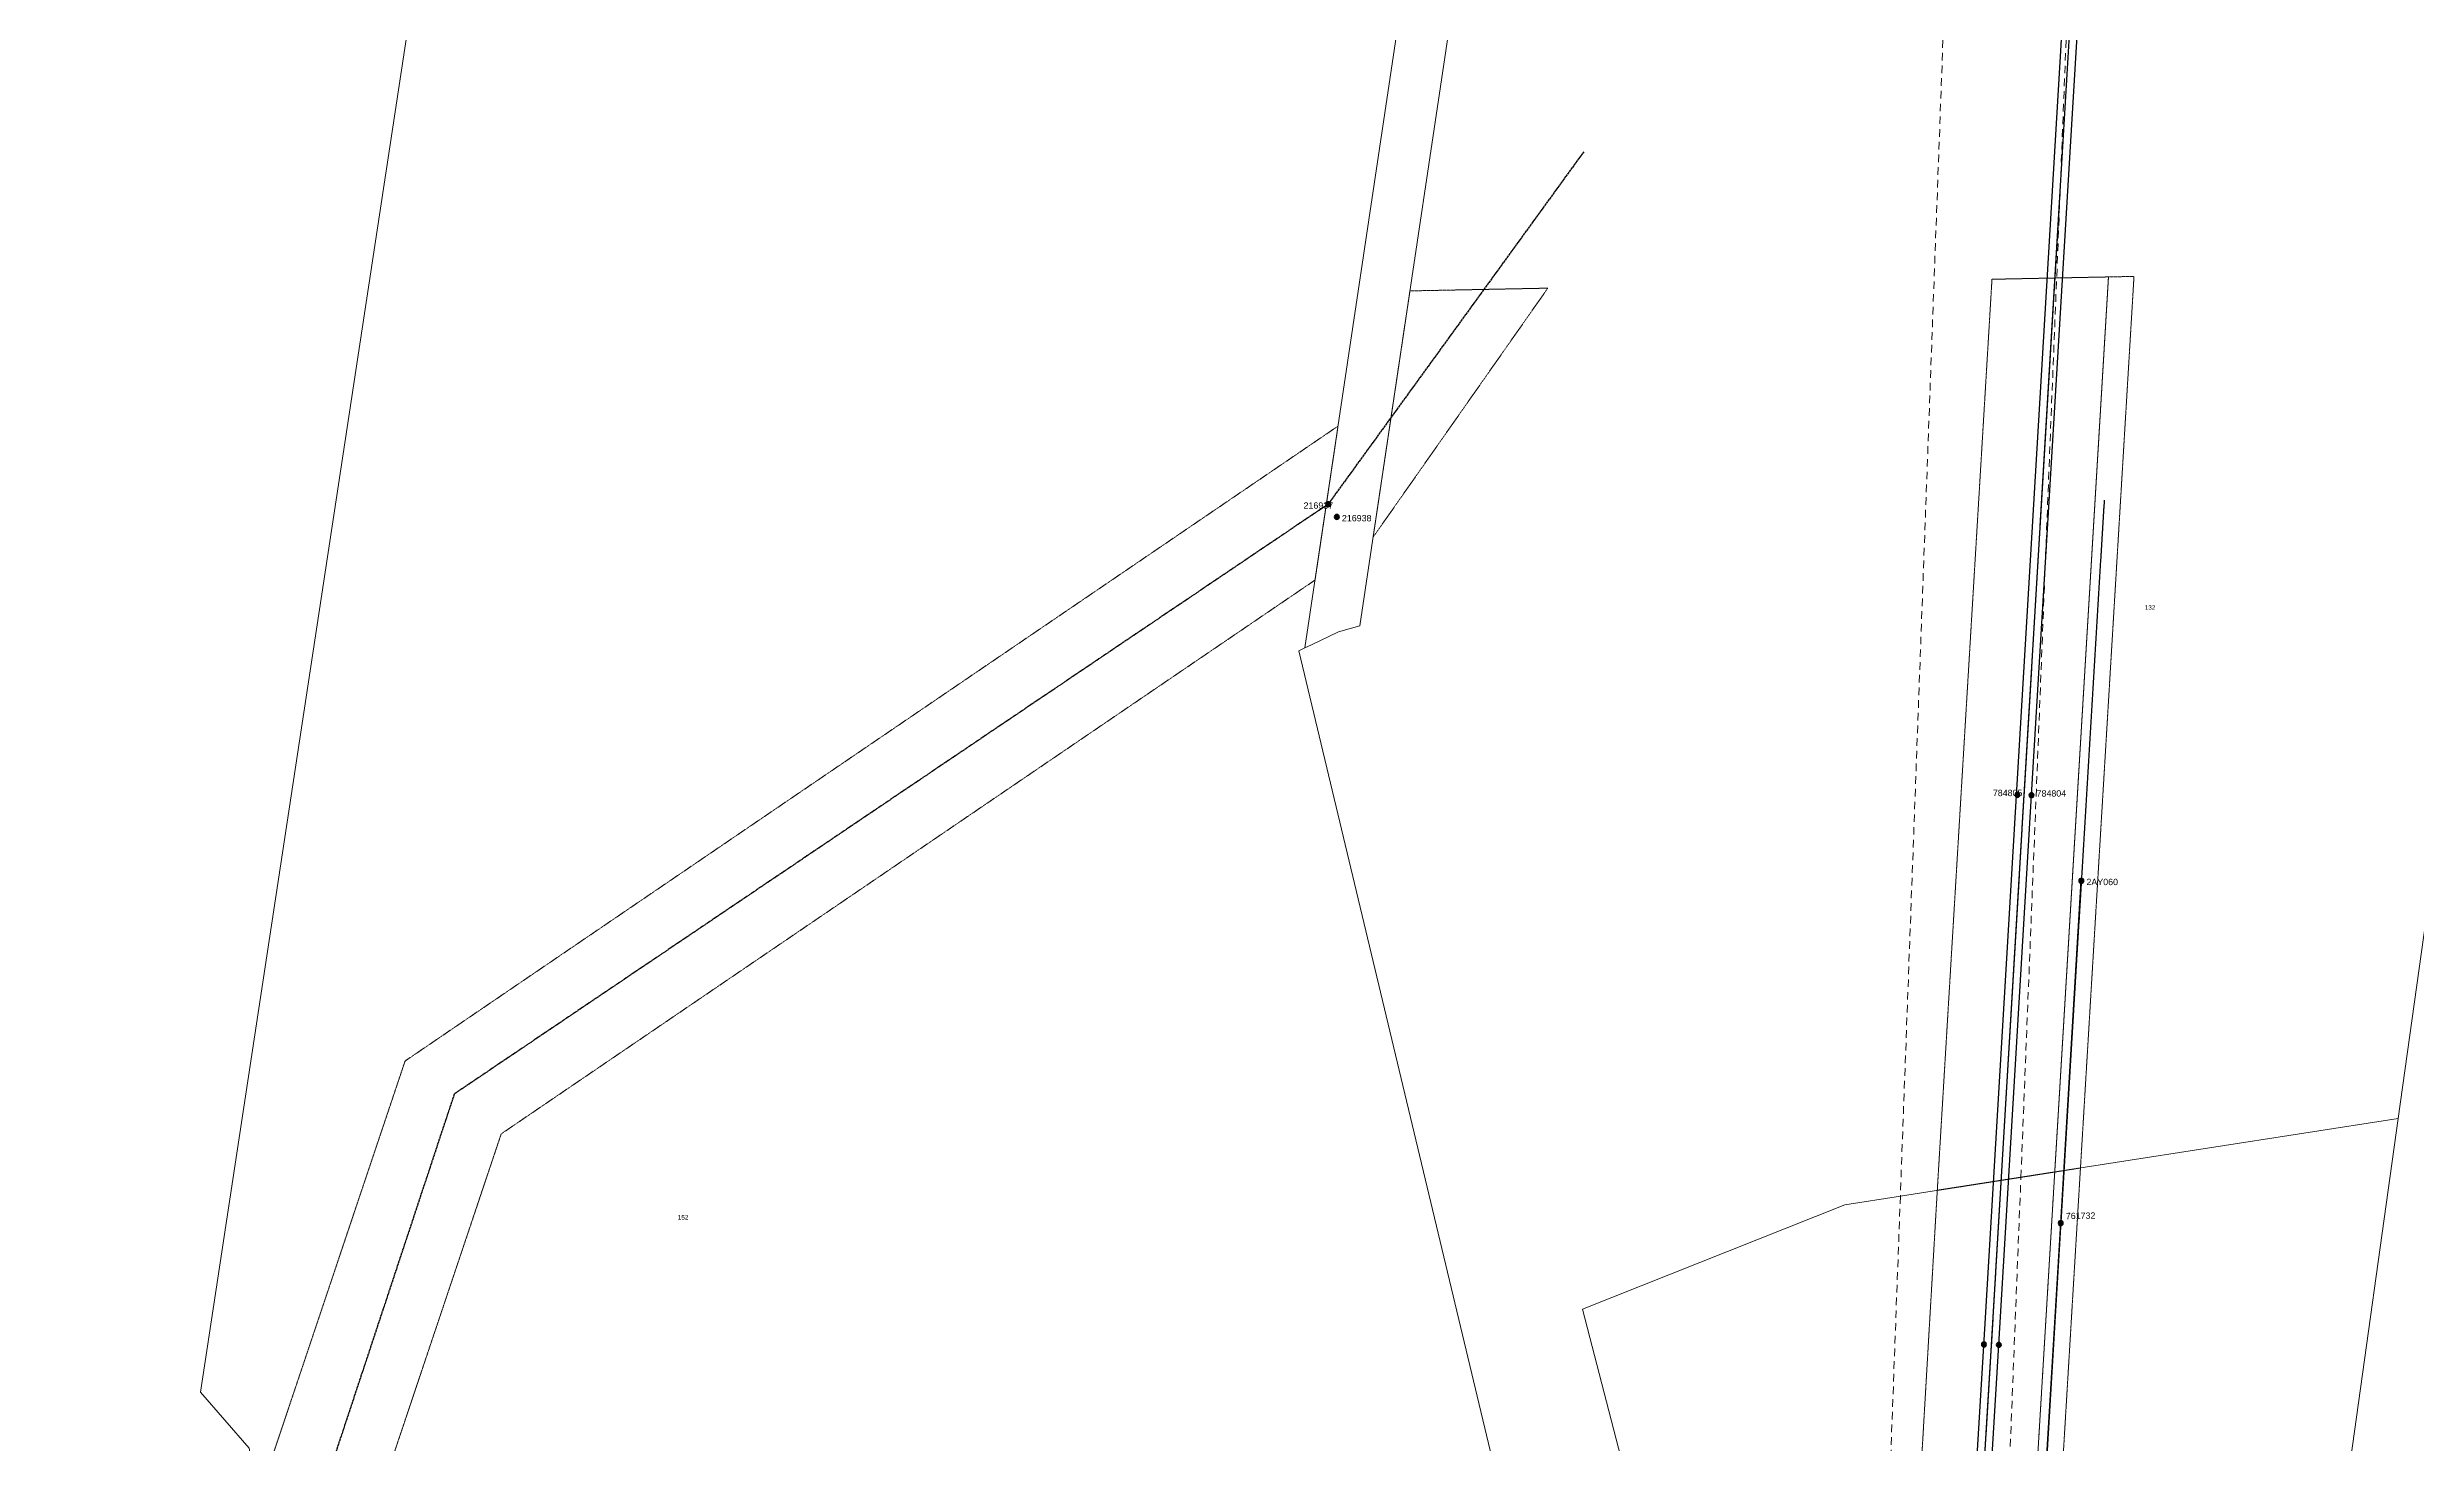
# Model space of a CAD drawing. Header units: metres. Extents: x 275221 to 280529, y 6121714 to 6133118.
# Drawn here: x 278804 to 279736, y 6128462 to 6129012 of the extents above; entities that cross this region are included whole.
import ezdxf
from ezdxf.enums import TextEntityAlignment as Align

# ---------------------------------------------------------------- set-up
doc = ezdxf.new("R2010")
doc.units = ezdxf.units.M
for name, pattern in [('Cable Exist OH', [1, 1, 0]), ('Dash', [5, 3, -2]), ('HIDDEN', [0.375, 0.25, -0.125]), ('HIDDEN2', [0.1875, 0.125, -0.0625])]:
    doc.linetypes.add(name, pattern=pattern)
doc.layers.get('0').update_dxf_attribs({"color": 6})
for name, color, linetype, lineweight in [('Cadastre Easements_SP_EXT', 9, 'Continuous', 5), ('Cadastre Land Parcels_SP_EXT', 9, 'Continuous', 5), ('Cadastre Other Property_SP_EXT', 9, 'HIDDEN', 5), ('Cadastre Roads_SP_EXT', 9, 'Continuous', 5)]:
    doc.layers.add(name, color=color, linetype=linetype, lineweight=lineweight)
for name, color, linetype in [('Mains_HV_EXT', 7, 'Continuous'), ('Mains_TR_EXT', 7, 'Continuous'), ('OH_Details_SP_MISC', 7, 'Continuous'), ('SupportsOH_SP_TR_HV_LV_SL_EXT', 7, 'Continuous')]:
    doc.layers.add(name, color=color, linetype=linetype)
doc.styles.add('POLE_LABEL', font='arial.ttf')
doc.styles.get("Standard").update_dxf_attribs({"font": 'arial.ttf'})
doc.linetypes.add('Cable #', pattern='A,8,-0.1,["#",Standard,S=1.8,R=0,X=0.8,Y=-0.9],-3.3', length=11.4)
doc.linetypes.add('Cable E OH', pattern='A,9.4,["E",Standard,S=1.7,R=0,X=0,Y=-1],0', length=9.4)

# ---------------------------------------------------------------- blocks, each defined once
blk = doc.blocks.new('POLE_EXT')
blk.add_hatch(color=256).paths.add_polyline_path([(-1, 0, 1), (1, 0, 1)])
blk.add_lwpolyline([(-1, 0, 1), (1, 0, 1)], format="xyb", close=True)
for tag, height, flags, p in [('pNumber', 2.5, 8, (-17.84, 2.07)), ('OWNED_BY', 0.2, 9, (1.35, -0.4)), ('SPECIAL_USE', 0.2, 9, (1.35, -0.8)), ('STATE', 0.2, 9, (1.35, -1)), ('cLV', 0.2, 9, (1.35, -1.4)), ('hDepth', 0.2, 9, (1.35, -1.6)), ('hDia', 0.2, 9, (1.35, -1.8)), ('cHV', 0.2, 9, (1.35, -2)), ('cLinedev', 0.2, 9, (1.35, -3.4)), ('pExisting', 0.2, 9, (1.35, -3.8)), ('pFooting', 0.2, 9, (1.35, -4.4)), ('pNew', 0.2, 9, (1.35, -4.6)), ('pRelocate', 0.2, 9, (1.35, -5)), ('pRemove', 0.2, 9, (1.35, -5.2)), ('pReplace', 0.2, 9, (1.35, -5.4)), ('pStay', 0.2, 9, (1.35, -5.6)), ('pType', 0.2, 9, (1.35, -5.8)), ('cspan', 0.2, 9, (1.35, -6)), ('STREETNAME', 0.2, 9, (1.35, -6.2)), ('SUBURB', 0.2, 9, (1.35, -6.4)), ('OPERATED_BY', 0.2, 9, (1.36, -7.01)), ('PARENT', 0.2, 9, (1.35, -0.6)), ('USAGE', 0.2, 9, (1.35, -1.2)), ('LBRACKET', 0.2, 9, (1.35, -2.2)), ('LExisting', 0.2, 9, (1.35, -2.4)), ('LANTNUMBER', 0.2, 9, (1.35, -2.6)), ('LOther', 0.2, 9, (1.35, -2.8)), ('LRemove', 0.2, 9, (1.35, -3)), ('LEGEND', 0.2, 9, (1.35, -3.2)), ('LOCATION', 0.2, 9, (1.35, -3.6)), ('PFNUMBER', 0.2, 9, (1.35, -4)), ('NEWPFNUMBER', 0.2, 9, (1.35, -4.2)), ('NOTES', 0.2, 9, (1.35, -6.6)), ('MAINTAINED_BY', 0.2, 9, (1.36, -6.81))]:
    blk.add_attdef(tag, text='', height=height, dxfattribs=dict(flags=flags)).set_placement(p, align=Align.MIDDLE_LEFT)
at = {"style": 'POLE_LABEL'}
for tag, height, flags, p in [('STRUCTURE_PLANT_NUMBER', 0.2, 9, (1.35, 0.03)), ('ASSET_NUM', 2.5, 8, (2, 2)), ('STREET_CODE', 0.2, 9, (1.35, -0.2))]:
    blk.add_attdef(tag, text='', height=height, dxfattribs=dict(at, flags=flags)).set_placement(p, align=Align.MIDDLE_LEFT)
at = {"flags": 1}
blk.add_attdef('Z', (1.35, -7.33), '', height=0.2, dxfattribs=at)

msp = doc.modelspace()

# ---------------------------------------------------------------- linework, layer by layer
at = {"layer": 'Cadastre Easements_SP_EXT', "linetype": 'Dash'}
msp.add_lwpolyline([(279568.88, 6128271.01), (279580.61, 6128566.83), (279598.54, 6129018.73), (279611.45, 6129344.27), (279612.25, 6129364.48), (279627.16, 6129740.38), (279616.75, 6130249.59), (279613.38, 6130414.2), (279612.96, 6130434.82), (279610.17, 6130571.23), (279609.88, 6130585.13), (279607.86, 6130571.57), (279588.27, 6130440.49), (279585.3, 6130420.65), (279568.68, 6130309.39), (279569.62, 6130256.5), (279578.08, 6129779.76), (279563.05, 6129371.63), (279562.31, 6129351.4), (279551.38, 6129054.49), (279533.14, 6128559.41), (279522.1, 6128259.47), (279568.88, 6128271.01)], close=True, dxfattribs=at)
at = {"layer": 'Cadastre Land Parcels_SP_EXT', "linetype": 'Continuous'}
for points in [[(279008.38, 6129431.85), (278810.64, 6129460.57), (278629.24, 6129486.91), (278606.25, 6129340.7), (278533.03, 6128854.58), (278512.78, 6128855.03), (278439.76, 6128370.55), (278425.8, 6128277.88), (278409.88, 6128172.27), (278648.69, 6128101.08), (278746.41, 6128088.85), (278855.31, 6128094.65), (278876.12, 6128241.09), (278894.26, 6128368.71), (278899.37, 6128367.98), (278887.84, 6128433.49), (278883.14, 6128460.17), (278864.05, 6128482.28), (279008.38, 6129431.85)], [(279495.45, 6128252.9), (279522.1, 6128259.47), (279568.88, 6128271.01), (279677, 6128297.67), (279689.18, 6128303.99), (279729.16, 6128590.04), (279580.61, 6128566.83), (279533.14, 6128559.41), (279511.28, 6128556), (279407.99, 6128514.86), (279475.94, 6128252.46), (279477.2, 6128247.6), (279495.45, 6128252.9)]]:
    msp.add_lwpolyline(points, close=True, dxfattribs=at)
for points in [[(279008.38, 6129431.85), (278864.05, 6128482.28), (278883.14, 6128460.17)], [(279425.87, 6128232.69), (279296.37, 6128774.14), (279296.37, 6128774.14), (279298.76, 6128775.29), (279388.62, 6129376.63)], [(279408.53, 6129373.74), (279320.39, 6128783.91), (279312.01, 6128781.58), (279301.32, 6128776.53), (279298.76, 6128775.29), (279296.37, 6128774.14), (279425.87, 6128232.69), (279469.36, 6128245.32), (279470.05, 6128250.89), (279475.94, 6128252.46), (279407.99, 6128514.86), (279511.28, 6128556), (279533.14, 6128559.41), (279580.61, 6128566.83), (279729.16, 6128590.04), (279769.9, 6128881.58)], [(279769.9, 6128881.58), (279729.16, 6128590.04), (279689.18, 6128303.99), (279814.86, 6128369.16)]]:
    msp.add_lwpolyline(points, dxfattribs=at)
at = {"layer": 'Cadastre Other Property_SP_EXT', "linetype": 'HIDDEN2'}
for points in [[(279569.21, 6128920.4), (279547.68, 6128561.7), (279593.92, 6128568.92), (279615.07, 6128921.32), (279569.21, 6128920.4)], [(279615.07, 6128921.32), (279593.92, 6128568.92), (279604.04, 6128570.5), (279625.11, 6128921.52), (279615.07, 6128921.32)], [(279340.1, 6128915.82), (279325.61, 6128818.87), (279394.37, 6128916.9), (279340.1, 6128915.82)], [(279311.8, 6128862.59), (278944.54, 6128612.6), (278857.15, 6128352.18), (278601.36, 6128115.2), (278651.92, 6128100.69), (278896.17, 6128326.97), (278982.39, 6128583.92), (279302.75, 6128801.97), (279311.8, 6128862.59)], [(279547.68, 6128561.7), (279530.2, 6128261.48), (279576.15, 6128272.81), (279593.92, 6128568.92), (279547.68, 6128561.7)], [(279576.15, 6128272.81), (279586.32, 6128275.32), (279604.04, 6128570.5), (279593.92, 6128568.92), (279576.15, 6128272.81)]]:
    msp.add_lwpolyline(points, close=True, dxfattribs=at)
at = {"layer": 'Cadastre Roads_SP_EXT', "linetype": 'Continuous'}
msp.add_lwpolyline([(279408.53, 6129373.74), (279396.81, 6129375.44), (279388.62, 6129376.63), (279298.76, 6128775.29), (279301.32, 6128776.53), (279312.01, 6128781.58), (279320.39, 6128783.91), (279408.53, 6129373.74)], close=True, dxfattribs=at)
at = {"layer": 'Mains_HV_EXT', "linetype": 'Cable E OH'}
for points in [[(279434.27, 6126470.54), (279465.19, 6126702.85), (279495.16, 6126957.96), (279508.11, 6127184.16), (279518.4, 6127436.91), (279532.59, 6127754.37), (279543.26, 6128062.5), (279550.39, 6128242.95), (279566.01, 6128500.51), (279578.87, 6128717.12), (279606.08, 6129173.54), (279603.64, 6129665.26), (279602.08, 6129901.67), (279600.2, 6130280.14), (279599.28, 6130466.03), (279598.34, 6130630.43), (279596.14, 6130984.07)], [(279439.91, 6126470.07), (279471.06, 6126702.75), (279505.11, 6126956.66), (279514.16, 6127183.9), (279524.27, 6127436.73), (279542.81, 6127753.89), (279549.28, 6128062.56), (279556.34, 6128242.37), (279571.9, 6128500.87), (279584.76, 6128717.23), (279612.15, 6129173.43), (279609.5, 6129665.24), (279608.28, 6129902.23), (279606.27, 6130280.26), (279605.28, 6130466.23), (279604.4, 6130630.86), (279602.53, 6130984.51)]]:
    msp.add_lwpolyline(points, dxfattribs=at)
at = {"layer": 'Mains_TR_EXT', "linetype": 'Cable Exist OH'}
for points in [[(279437.29, 6126470.75), (279468.21, 6126703.05), (279500.08, 6126957.24), (279511.13, 6127184.36), (279521.42, 6127437.11), (279537.77, 6127753.95), (279546.28, 6128062.7), (279553.41, 6128243.15), (279569.03, 6128500.72), (279581.89, 6128717.32), (279609.11, 6129173.74), (279606.66, 6129665.46), (279605.1, 6129901.87), (279603.22, 6130280.34), (279596.61, 6130465.88), (279594.61, 6130632.46), (279595.63, 6130988.53)], [(279408.49, 6128970.6), (279307.87, 6128831.83), (278963.9, 6128599.6), (278878.03, 6128339.93), (278706.36, 6128179.49), (278596.05, 6128077.28), (278501.17, 6127907.33)], [(279613.37, 6128833.38), (279604.38, 6128683.61), (279596.29, 6128548.82), (279587.01, 6128394.07), (279578.87, 6128229.25), (279571.83, 6128049.34), (279562.83, 6127819.46), (279555.21, 6127624.56)]]:
    msp.add_lwpolyline(points, dxfattribs=at)
at = {"layer": 'OH_Details_SP_MISC', "color": 7, "linetype": 'Cable #', "flags": 128}
for points in [[(279546.28, 6128062.7), (279553.41, 6128243.15), (279569.03, 6128500.72), (279581.89, 6128717.32), (279595.5, 6128945.53)], [(279571.83, 6128048.34), (279578.87, 6128229.25), (279587.01, 6128394.07), (279596.29, 6128548.82), (279604.38, 6128683.61)]]:
    msp.add_lwpolyline(points, dxfattribs=at)

# ---------------------------------------------------------------- block references
at = {"layer": 'SupportsOH_SP_TR_HV_LV_SL_EXT'}
ref = msp.add_blockref('POLE_EXT', (279307.87, 6128831.83), dxfattribs=at)
ref.add_attrib('ASSET_NUM', '216937', dxfattribs={"layer": '0', "height": 2.5, "style": 'POLE_LABEL'}).set_placement((279309.87, 6128832.58), align=Align.TOP_RIGHT)
ref = msp.add_blockref('POLE_EXT', (279311.31, 6128826.84), dxfattribs=at)
ref.add_attrib('ASSET_NUM', '216938', dxfattribs={"layer": '0', "height": 2.5, "style": 'POLE_LABEL'}).set_placement((279313.31, 6128827.59), align=Align.TOP_LEFT)
ref = msp.add_blockref('POLE_EXT', (279579.2, 6128717.4), dxfattribs=at)
ref.add_attrib('ASSET_NUM', '784805', dxfattribs={"layer": '0', "height": 2.5, "style": 'POLE_LABEL'}).set_placement((279581.2, 6128718.15), align=Align.MIDDLE_RIGHT)
ref = msp.add_blockref('POLE_EXT', (279584.76, 6128717.23), dxfattribs=at)
ref.add_attrib('ASSET_NUM', '784804', dxfattribs={"layer": '0', "height": 2.5, "style": 'POLE_LABEL'}).set_placement((279586.76, 6128717.98), align=Align.MIDDLE_LEFT)
ref = msp.add_blockref('POLE_EXT', (279604.38, 6128683.61), dxfattribs=at)
ref.add_attrib('ASSET_NUM', '2AY060', dxfattribs={"layer": '0', "height": 2.5, "style": 'POLE_LABEL'}).set_placement((279606.39, 6128684.36), align=Align.TOP_LEFT)
ref = msp.add_blockref('POLE_EXT', (279596.29, 6128548.82), dxfattribs=at)
ref.add_attrib('ASSET_NUM', '761732', dxfattribs={"layer": '0', "height": 2.5, "rotation": 1, "style": 'POLE_LABEL'}).set_placement((279598.3, 6128549.57), align=Align.BOTTOM_LEFT)
for p in [(279566.04, 6128501.02), (279571.9, 6128500.87)]:
    msp.add_blockref('POLE_EXT', p, dxfattribs=at)

# ---------------------------------------------------------------- texts
at = {"layer": 'Cadastre Land Parcels_SP_EXT'}
for s, p in [('132', (279629.32, 6128790.27)), ('152', (279051.89, 6128550.16))]:
    msp.add_text(s, height=1.8, dxfattribs=at).set_placement(p)

doc.saveas('drawing.dxf')
